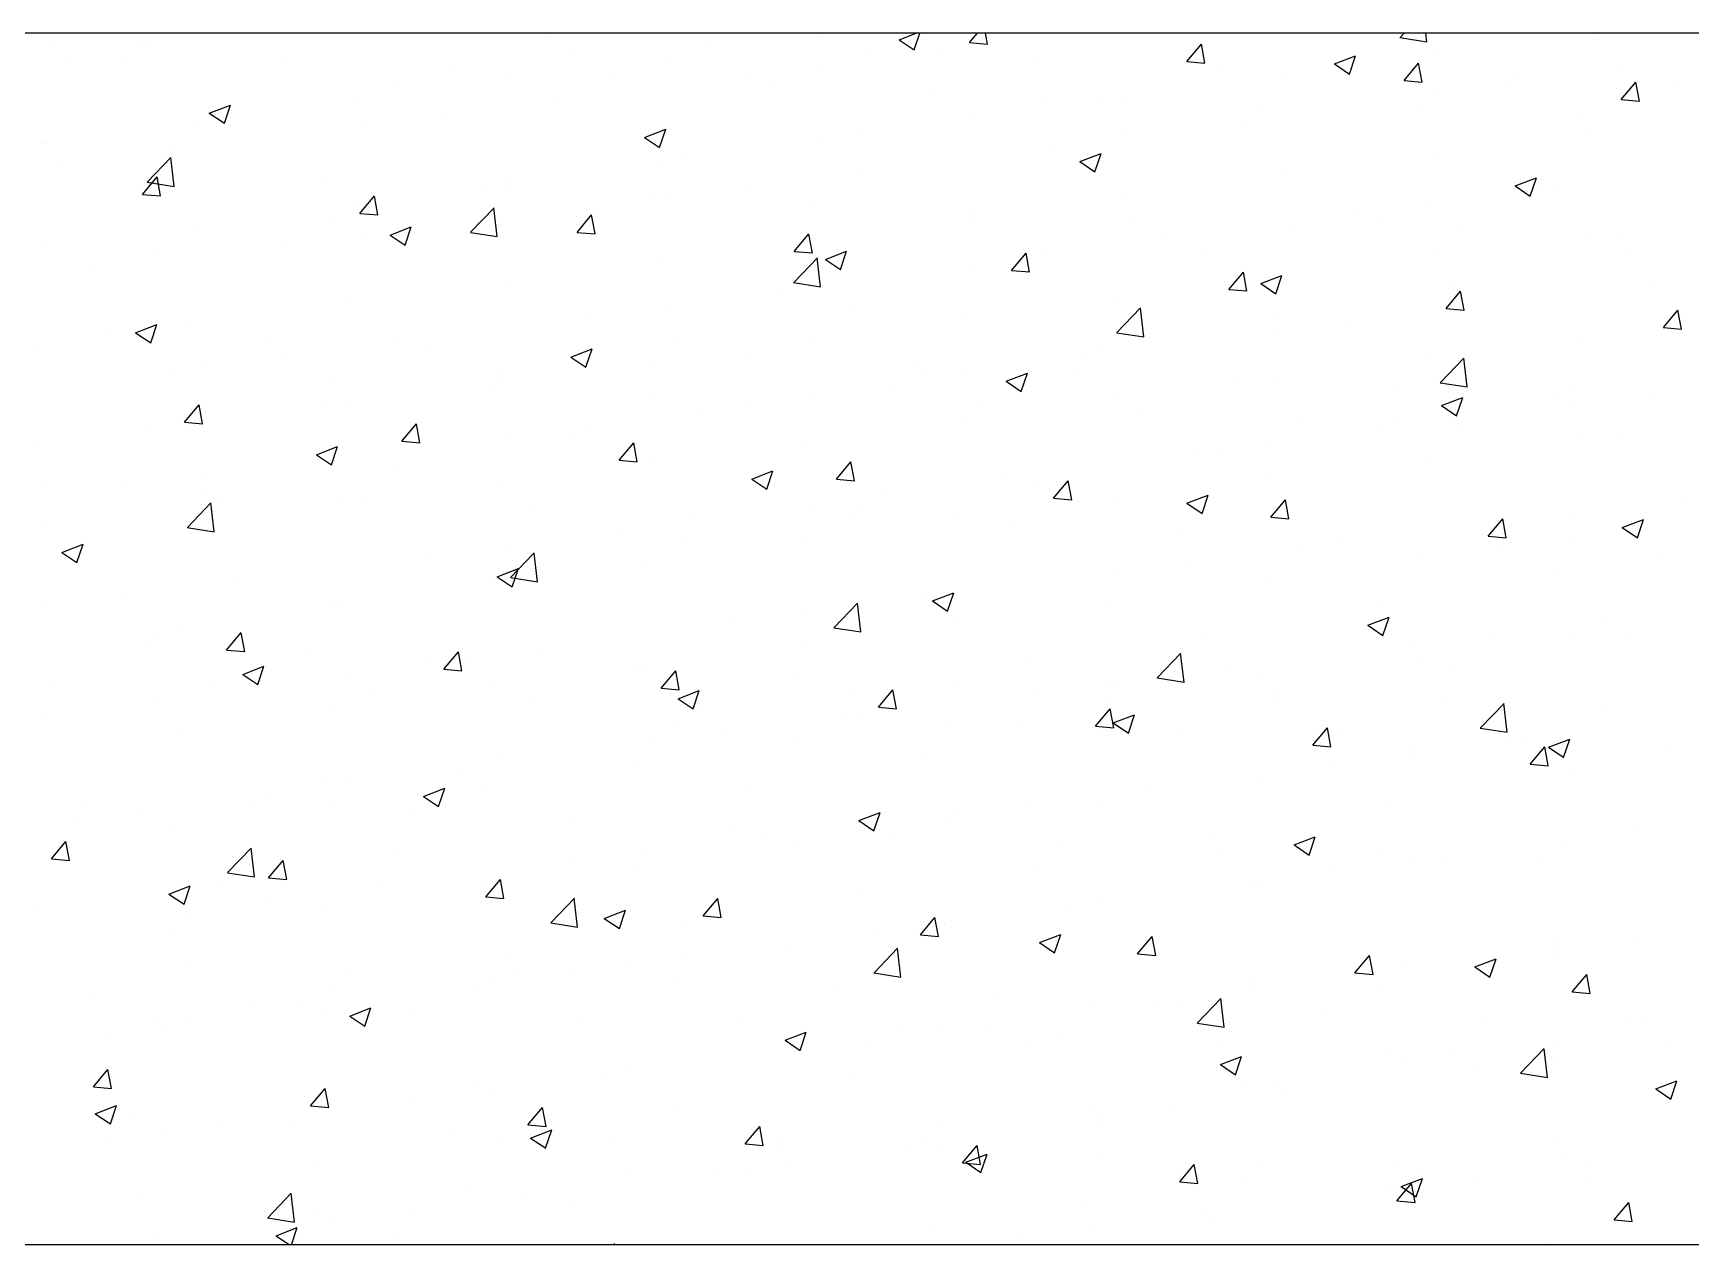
# Model space of a CAD drawing. Header units: millimetres. Extents: x 331487 to 517269, y 198509 to 399936.
# Drawn here: x 428960 to 429507, y 339696 to 340096 of the extents above; entities that cross this region are included whole.
import ezdxf

# ---------------------------------------------------------------- set-up
doc = ezdxf.new("R2010")
doc.units = ezdxf.units.MM
doc.header["$MEASUREMENT"] = 0
doc.layers.add('COLUMN', color=6, linetype='Continuous')

msp = doc.modelspace()

# ---------------------------------------------------------------- linework, layer by layer
at = {"layer": 'COLUMN'}
for p, q in [((448979.83, 340095.96), (420204.35, 340095.96)), ((448984.26, 339695.96), (420604.35, 339695.96))]:
    msp.add_line(p, q, dxfattribs=at)
at = {"layer": 'COLUMN', "color": 2, "linetype": 'Continuous'}
for p, q in [((428965.32, 340093.11), (428965.32, 340093.11)), ((428995.09, 340091.23), (428995.09, 340091.23)), ((428996.96, 340091.44), (428996.96, 340091.44)), ((429129.6, 340095.02), (429129.6, 340095.02)), ((429182.98, 340092.77), (429182.98, 340092.77)), ((429220.35, 340094.66), (429220.35, 340094.66)), ((429245.74, 340093.8), (429251.37, 340095.96)), ((429245.74, 340093.8), (429250.72, 340090.44)), ((429250.71, 340090.44), (429252.56, 340095.96)), ((429268.99, 340092.86), (429271.6, 340095.96)), ((429268.99, 340092.86), (429274.97, 340092.33)), ((429274.97, 340092.33), (429274.3, 340095.96)), ((429340.72, 340086.58), (429345.54, 340092.33)), ((429346.69, 340086.05), (429345.54, 340092.32)), ((429409.03, 340094.55), (429409.03, 340094.55)), ((429411.11, 340094.49), (429420.01, 340093.11)), ((429411.15, 340094.53), (429412.52, 340095.96)), ((429420.01, 340093.12), (429419.68, 340095.96)), ((429474.78, 340095.75), (429474.78, 340095.75)), ((428970.05, 340087.94), (428970.05, 340087.94)), ((428990.53, 340088.36), (428990.53, 340088.36)), ((429043.92, 340086.1), (429043.92, 340086.1)), ((429137.56, 340089.51), (429137.56, 340089.51)), ((429168.41, 340087.16), (429168.41, 340087.16)), ((429236.36, 340090.51), (429236.36, 340090.51)), ((429258.78, 340089.97), (429258.78, 340089.97)), ((429289.74, 340088.26), (429289.74, 340088.26)), ((429340.72, 340086.58), (429346.7, 340086.06)), ((429343.12, 340086), (429343.12, 340086)), ((429389.45, 340085.79), (429396.46, 340088.48)), ((429389.45, 340085.79), (429394.43, 340082.44)), ((429394.42, 340082.43), (429396.45, 340088.48)), ((429412.45, 340080.31), (429417.27, 340086.05)), ((429418.42, 340079.78), (429417.26, 340086.05)), ((429424.27, 340089.35), (429424.27, 340089.35)), ((429097.3, 340083.85), (429097.3, 340083.85)), ((429117.9, 340080.76), (429117.9, 340080.76)), ((429150.68, 340081.59), (429150.68, 340081.59)), ((429195.87, 340081.69), (429195.87, 340081.69)), ((429220.91, 340084.98), (429220.91, 340084.98)), ((429350.71, 340084.54), (429350.71, 340084.54)), ((429372.93, 340082.31), (429372.93, 340082.31)), ((429396.51, 340083.75), (429396.51, 340083.75)), ((429412.45, 340080.31), (429418.42, 340079.78)), ((429449.89, 340081.49), (429449.89, 340081.49)), ((429484.6, 340083.72), (429484.6, 340083.72)), ((429079.24, 340079.5), (429079.24, 340079.5)), ((429204.06, 340079.34), (429204.06, 340079.34)), ((429257.44, 340077.08), (429257.44, 340077.08)), ((429310.83, 340074.83), (429310.83, 340074.83)), ((429320.99, 340074.81), (429320.99, 340074.81)), ((429421.69, 340075.44), (429421.69, 340075.44)), ((429446.72, 340078.74), (429446.72, 340078.74)), ((429484.17, 340074.03), (429488.99, 340079.78)), ((429490.15, 340073.5), (429488.99, 340079.77)), ((429503.27, 340079.24), (429503.27, 340079.24)), ((429018.01, 340069.56), (429025.01, 340072.24)), ((429018.01, 340069.56), (429022.98, 340066.2)), ((429020.92, 340069.48), (429020.92, 340069.48)), ((429022.98, 340066.2), (429025, 340072.24)), ((429066.56, 340073.72), (429066.56, 340073.72)), ((429132.72, 340073.37), (429132.72, 340073.37)), ((429292.39, 340074.53), (429292.39, 340074.53)), ((429364.21, 340072.57), (429364.21, 340072.57)), ((429417.59, 340070.31), (429417.59, 340070.31)), ((429484.17, 340074.03), (429490.15, 340073.51)), ((429014.62, 340066.22), (429014.62, 340066.22)), ((429069.81, 340065.09), (429069.81, 340065.09)), ((429094.84, 340068.39), (429094.84, 340068.39)), ((429161.72, 340061.55), (429168.72, 340064.23)), ((429166.69, 340058.19), (429168.72, 340064.23)), ((429234.07, 340064.52), (429234.07, 340064.52)), ((429270.48, 340068.41), (429270.48, 340068.41)), ((429358.53, 340067.13), (429358.53, 340067.13)), ((429470.97, 340068.06), (429470.97, 340068.06)), ((428962.6, 340059.47), (428962.6, 340059.47)), ((428964.11, 340059.82), (428964.11, 340059.82)), ((429161.72, 340061.55), (429166.69, 340058.19)), ((429219.13, 340061.37), (429219.13, 340061.37)), ((429295.63, 340058.84), (429295.63, 340058.84)), ((429320.66, 340062.14), (429320.66, 340062.14)), ((429473.57, 340062.46), (429473.57, 340062.46)), ((428997.51, 340046.77), (429005.3, 340054.89)), ((429006.37, 340045.36), (429005.26, 340054.86)), ((429006.66, 340056.78), (429006.66, 340056.78)), ((429167.2, 340053.87), (429167.2, 340053.87)), ((429175.75, 340054.51), (429175.75, 340054.51)), ((429305.43, 340053.54), (429312.43, 340056.23)), ((429305.43, 340053.54), (429310.41, 340050.18)), ((429310.4, 340050.18), (429312.43, 340056.22)), ((429423.06, 340056.06), (429423.06, 340056.06)), ((428968.78, 340051.79), (428968.78, 340051.79)), ((428995.96, 340042.74), (429000.79, 340048.48)), ((429001.94, 340042.21), (429000.78, 340048.48)), ((429002.94, 340048.7), (429002.94, 340048.7)), ((429116.69, 340047.47), (429116.69, 340047.47)), ((429232.47, 340050.53), (429232.47, 340050.53)), ((429371.71, 340049.02), (429371.71, 340049.02)), ((429449.14, 340045.53), (429456.15, 340048.22)), ((429454.12, 340042.17), (429456.14, 340048.22)), ((428995.96, 340042.74), (429001.94, 340042.22)), ((428997.48, 340046.74), (429006.37, 340045.36)), ((429056.32, 340046.45), (429056.32, 340046.45)), ((429067.69, 340036.46), (429072.51, 340042.21)), ((429073.67, 340035.94), (429072.51, 340042.2)), ((429109.7, 340044.19), (429109.7, 340044.19)), ((429117.43, 340044.5), (429117.43, 340044.5)), ((429163.08, 340041.94), (429163.08, 340041.94)), ((429169.57, 340042.25), (429169.57, 340042.25)), ((429194.6, 340045.54), (429194.6, 340045.54)), ((429449.14, 340045.53), (429454.12, 340042.17)), ((429458.29, 340044.28), (429458.29, 340044.28)), ((429463.22, 340044.9), (429463.22, 340044.9)), ((429065.34, 340040.43), (429065.34, 340040.43)), ((429067.69, 340036.46), (429073.67, 340035.94)), ((429104.23, 340030.22), (429112.02, 340038.34)), ((429113.09, 340028.81), (429111.99, 340038.3)), ((429216.46, 340039.68), (429216.46, 340039.68)), ((429269.85, 340037.43), (429269.85, 340037.43)), ((429319.77, 340041.52), (429319.77, 340041.52)), ((429420.42, 340039.3), (429420.42, 340039.3)), ((429013.4, 340032.93), (429013.4, 340032.93)), ((429059.11, 340034.49), (429059.11, 340034.49)), ((429077.7, 340029.29), (429084.7, 340031.98)), ((429082.67, 340025.94), (429084.69, 340031.98)), ((429106.41, 340033.93), (429106.41, 340033.93)), ((429139.42, 340030.19), (429144.24, 340035.93)), ((429145.39, 340029.66), (429144.24, 340035.93)), ((429269.26, 340035.12), (429269.26, 340035.12)), ((429323.23, 340035.17), (429323.23, 340035.17)), ((429376.61, 340032.92), (429376.61, 340032.92)), ((429395.38, 340036), (429395.38, 340036)), ((429404.9, 340034.89), (429404.9, 340034.89)), ((428962.89, 340026.53), (428962.89, 340026.53)), ((429043.5, 340025.65), (429043.5, 340025.65)), ((429068.54, 340028.95), (429068.54, 340028.95)), ((429077.7, 340029.29), (429082.67, 340025.94)), ((429104.2, 340030.19), (429113.09, 340028.81)), ((429139.42, 340030.19), (429145.39, 340029.67)), ((429211.14, 340023.91), (429215.96, 340029.66)), ((429217.12, 340023.38), (429215.96, 340029.65)), ((429217.92, 340028.08), (429217.92, 340028.08)), ((429332.23, 340027.68), (429332.23, 340027.68)), ((429429.99, 340030.66), (429429.99, 340030.66)), ((429472.35, 340029.17), (429472.35, 340029.17)), ((429483.38, 340028.41), (429483.38, 340028.41)), ((429000.8, 340024.48), (429000.8, 340024.48)), ((429165.98, 340020.58), (429165.98, 340020.58)), ((429210.96, 340013.67), (429218.75, 340021.79)), ((429211.14, 340023.91), (429217.12, 340023.39)), ((429219.82, 340012.26), (429218.71, 340021.75)), ((429221.41, 340021.28), (429228.41, 340023.97)), ((429221.41, 340021.28), (429226.38, 340017.93)), ((429226.38, 340017.93), (429228.41, 340023.97)), ((429282.87, 340017.64), (429287.69, 340023.38)), ((429288.84, 340017.11), (429287.69, 340023.38)), ((429294.35, 340022.7), (429294.35, 340022.7)), ((429346.58, 340024.88), (429346.58, 340024.88)), ((429421.84, 340022.77), (429421.84, 340022.77)), ((429487.18, 340022.94), (429487.18, 340022.94)), ((428980.35, 340017.34), (428980.35, 340017.34)), ((429269.32, 340019.4), (429269.32, 340019.4)), ((429282.87, 340017.64), (429288.85, 340017.12)), ((429288.26, 340014.86), (429288.26, 340014.86)), ((429354.59, 340011.36), (429359.42, 340017.11)), ((429360.57, 340010.83), (429359.41, 340017.1)), ((429365.12, 340013.28), (429372.12, 340015.96)), ((429370.09, 340009.92), (429372.12, 340015.96)), ((429370.5, 340015.73), (429370.5, 340015.73)), ((429115.47, 340014.18), (429115.47, 340014.18)), ((429206.17, 340011.09), (429206.17, 340011.09)), ((429210.92, 340013.63), (429219.82, 340012.25)), ((429354.59, 340011.36), (429360.57, 340010.84)), ((429365.12, 340013.28), (429370.1, 340009.92)), ((429426.32, 340005.09), (429431.14, 340010.83)), ((429428.86, 340012.93), (429428.86, 340012.93)), ((429432.3, 340004.56), (429431.14, 340010.83)), ((429495.14, 340013.15), (429495.14, 340013.15)), ((429064.13, 340007.14), (429064.13, 340007.14)), ((429168.29, 340006.1), (429168.29, 340006.1)), ((429229.94, 340004.85), (429229.94, 340004.85)), ((429317.68, 339997.12), (429325.47, 340005.23)), ((429318.56, 340008.23), (429318.56, 340008.23)), ((429326.54, 339995.7), (429325.44, 340005.2)), ((429426.32, 340005.09), (429432.3, 340004.56)), ((429431.98, 340004.84), (429431.98, 340004.84)), ((429498.05, 339998.81), (429502.87, 340004.56)), ((429504.02, 339998.28), (429502.87, 340004.55)), ((428993.67, 339997.04), (429000.68, 339999.73)), ((428998.65, 339993.68), (429000.67, 339999.73)), ((429012.19, 339999.64), (429012.19, 339999.64)), ((429143.26, 340002.81), (429143.26, 340002.81)), ((429268.05, 340001.83), (429268.05, 340001.83)), ((429370.54, 340002.92), (429370.54, 340002.92)), ((429394.11, 339999.85), (429394.11, 339999.85)), ((429498.05, 339998.81), (429504.02, 339998.29)), ((428961.68, 339993.24), (428961.68, 339993.24)), ((428983.46, 339997.61), (428983.46, 339997.61)), ((428993.67, 339997.04), (428998.65, 339993.69)), ((429036.84, 339995.35), (429036.84, 339995.35)), ((429080.1, 339994.49), (429080.1, 339994.49)), ((429090.23, 339993.09), (429090.23, 339993.09)), ((429171.62, 339994.84), (429171.62, 339994.84)), ((429216.7, 339994.79), (429216.7, 339994.79)), ((429312.22, 339992.91), (429312.22, 339992.91)), ((429317.65, 339997.08), (429326.54, 339995.7)), ((429369.08, 339996.56), (429369.08, 339996.56)), ((429471.13, 339995.89), (429471.13, 339995.89)), ((429042.23, 339989.51), (429042.23, 339989.51)), ((429137.39, 339989.03), (429144.39, 339991.72)), ((429137.39, 339989.03), (429142.36, 339985.68)), ((429142.36, 339985.68), (429144.39, 339991.72)), ((429143.61, 339990.84), (429143.61, 339990.84)), ((429164.76, 339987.29), (429164.76, 339987.29)), ((429196.99, 339988.58), (429196.99, 339988.58)), ((429305.92, 339988.24), (429305.92, 339988.24)), ((429420.62, 339989.48), (429420.62, 339989.48)), ((429424.4, 339980.56), (429432.19, 339988.68)), ((429433.27, 339979.15), (429432.16, 339988.65)), ((429004.55, 339984.17), (429004.55, 339984.17)), ((429017.2, 339986.21), (429017.2, 339986.21)), ((429057.93, 339981.92), (429057.93, 339981.92)), ((429113.3, 339984.83), (429113.3, 339984.83)), ((429250.37, 339986.33), (429250.37, 339986.33)), ((429253.9, 339982.9), (429253.9, 339982.9)), ((429268.05, 339983.26), (429268.05, 339983.26)), ((429281.1, 339981.02), (429288.1, 339983.71)), ((429286.07, 339977.67), (429288.1, 339983.71)), ((429303.76, 339984.07), (429303.76, 339984.07)), ((429357.14, 339981.82), (429357.14, 339981.82)), ((429369.28, 339982.44), (429369.28, 339982.44)), ((429111.31, 339979.66), (429111.31, 339979.66)), ((429114.25, 339980.89), (429114.25, 339980.89)), ((429164.69, 339977.41), (429164.69, 339977.41)), ((429243.01, 339979.96), (429243.01, 339979.96)), ((429281.1, 339981.02), (429286.07, 339977.67)), ((429410.52, 339979.56), (429410.52, 339979.56)), ((429424.37, 339980.53), (429433.27, 339979.15)), ((429463.9, 339977.31), (429463.9, 339977.31)), ((429467.05, 339977.93), (429467.05, 339977.93)), ((429493.87, 339977.01), (429493.87, 339977.01)), ((429009.84, 339967.52), (429014.66, 339973.27)), ((429015.81, 339966.99), (429014.66, 339973.26)), ((429054.99, 339974.82), (429054.99, 339974.82)), ((429062.91, 339973.85), (429062.91, 339973.85)), ((429179.86, 339971.65), (429179.86, 339971.65)), ((429195.58, 339972.89), (429195.58, 339972.89)), ((429218.08, 339975.15), (429218.08, 339975.15)), ((429271.46, 339972.9), (429271.46, 339972.9)), ((429317.34, 339974.94), (429317.34, 339974.94)), ((429424.81, 339973.01), (429431.81, 339975.7)), ((429424.81, 339973.01), (429429.79, 339969.66)), ((429429.78, 339969.66), (429431.81, 339975.7)), ((429468.83, 339973.71), (429468.83, 339973.71)), ((429009.84, 339967.52), (429015.82, 339967)), ((429010.97, 339966.35), (429010.97, 339966.35)), ((429081.57, 339961.24), (429086.39, 339966.99)), ((429087.54, 339960.72), (429086.38, 339966.98)), ((429141.99, 339966.66), (429141.99, 339966.66)), ((429266.83, 339968.54), (429266.83, 339968.54)), ((429324.84, 339970.64), (429324.84, 339970.64)), ((429378.22, 339968.38), (429378.22, 339968.38)), ((429405.68, 339965.4), (429405.68, 339965.4)), ((429408.73, 339967.92), (429408.73, 339967.92)), ((429431.61, 339966.13), (429431.61, 339966.13)), ((428960.46, 339959.95), (428960.46, 339959.95)), ((428996.67, 339964.81), (428996.67, 339964.81)), ((429081.57, 339961.24), (429087.54, 339960.72)), ((429116.95, 339963.37), (429116.95, 339963.37)), ((429137.27, 339962.88), (429137.27, 339962.88)), ((429153.29, 339954.97), (429158.11, 339960.71)), ((429159.27, 339954.44), (429158.11, 339960.71)), ((429215.49, 339961.5), (429215.49, 339961.5)), ((429367.8, 339960.41), (429367.8, 339960.41)), ((429469.92, 339962.6), (429469.92, 339962.6)), ((429484.99, 339963.87), (429484.99, 339963.87)), ((429053.36, 339956.78), (429060.37, 339959.47)), ((429053.36, 339956.78), (429058.34, 339953.42)), ((429053.8, 339955.05), (429053.8, 339955.05)), ((429058.34, 339953.42), (429060.36, 339959.46)), ((429153.29, 339954.97), (429159.27, 339954.45)), ((429225.02, 339948.69), (429229.84, 339954.44)), ((429230.99, 339948.17), (429229.84, 339954.43)), ((429342.77, 339957.12), (429342.77, 339957.12)), ((429350.41, 339957.91), (429350.41, 339957.91)), ((429419.41, 339956.19), (429419.41, 339956.19)), ((429015.92, 339950.06), (429015.92, 339950.06)), ((429078.95, 339952.87), (429078.95, 339952.87)), ((429163.55, 339954), (429163.55, 339954)), ((429197.08, 339948.77), (429204.08, 339951.46)), ((429202.05, 339945.41), (429204.08, 339951.46)), ((429368.06, 339949.15), (429368.06, 339949.15)), ((428963.57, 339946.77), (428963.57, 339946.77)), ((428990.89, 339946.77), (428990.89, 339946.77)), ((429016.95, 339944.52), (429016.95, 339944.52)), ((429113.04, 339947.6), (429113.04, 339947.6)), ((429197.08, 339948.77), (429202.05, 339945.41)), ((429225.02, 339948.69), (429231, 339948.17)), ((429241.74, 339943.82), (429241.74, 339943.82)), ((429279.61, 339948.8), (429279.61, 339948.8)), ((429292.09, 339947.9), (429292.09, 339947.9)), ((429296.74, 339942.42), (429301.56, 339948.16)), ((429302.72, 339941.89), (429301.56, 339948.16)), ((429340.79, 339940.76), (429347.79, 339943.45)), ((429345.76, 339937.4), (429347.79, 339943.45)), ((429010.77, 339932.81), (429018.55, 339940.93)), ((429019.63, 339931.4), (429018.52, 339940.89)), ((429020.63, 339942.86), (429020.63, 339942.86)), ((429061.69, 339940.56), (429061.69, 339940.56)), ((429070.33, 339942.26), (429070.33, 339942.26)), ((429123.71, 339940.01), (429123.71, 339940.01)), ((429216.71, 339940.52), (429216.71, 339940.52)), ((429296.74, 339942.42), (429302.72, 339941.9)), ((429316.13, 339941.66), (429316.13, 339941.66)), ((429340.79, 339940.76), (429345.77, 339937.41)), ((429368.47, 339936.14), (429373.29, 339941.89)), ((429374.45, 339935.62), (429373.29, 339941.88)), ((429505.43, 339942.55), (429505.43, 339942.55)), ((428962.31, 339932.84), (428962.31, 339932.84)), ((429009.76, 339933.06), (429009.76, 339933.06)), ((429010.73, 339932.77), (429019.63, 339931.39)), ((429177.1, 339937.75), (429177.1, 339937.75)), ((429230.48, 339935.5), (429230.48, 339935.5)), ((429233.78, 339937.89), (429233.78, 339937.89)), ((429265.61, 339935.25), (429265.61, 339935.25)), ((429283.86, 339933.24), (429283.86, 339933.24)), ((429368.47, 339936.14), (429374.45, 339935.62)), ((429440.2, 339929.87), (429445.02, 339935.61)), ((429442.52, 339934.27), (429442.52, 339934.27)), ((429446.17, 339929.34), (429445.01, 339935.61)), ((429467.56, 339937.57), (429467.56, 339937.57)), ((429484.5, 339932.75), (429491.51, 339935.44)), ((429484.5, 339932.75), (429489.48, 339929.4)), ((429489.47, 339929.4), (429491.5, 339935.44)), ((428969.34, 339924.53), (428976.34, 339927.21)), ((428974.31, 339921.17), (428976.34, 339927.21)), ((429115.68, 339927.22), (429115.68, 339927.22)), ((429153.55, 339932.21), (429153.55, 339932.21)), ((429175.46, 339927.88), (429175.46, 339927.88)), ((429214.27, 339928.21), (429214.27, 339928.21)), ((429337.24, 339930.99), (429337.24, 339930.99)), ((429390.63, 339928.73), (429390.63, 339928.73)), ((429440.2, 339929.87), (429446.17, 339929.35)), ((429468.7, 339929.31), (429468.7, 339929.31)), ((428969.34, 339924.53), (428974.32, 339921.17)), ((429090.64, 339923.92), (429090.64, 339923.92)), ((429117.49, 339916.26), (429125.28, 339924.37)), ((429126.35, 339914.84), (429125.25, 339924.34)), ((429379.37, 339925.96), (429379.37, 339925.96)), ((429418.19, 339922.9), (429418.19, 339922.9)), ((429444.01, 339926.48), (429444.01, 339926.48)), ((429497.39, 339924.22), (429497.39, 339924.22)), ((429113.06, 339916.52), (429120.06, 339919.2)), ((429113.06, 339916.52), (429118.03, 339913.16)), ((429117.14, 339917.87), (429117.14, 339917.87)), ((429117.46, 339916.22), (429126.35, 339914.84)), ((429118.03, 339913.16), (429120.05, 339919.2)), ((429162.33, 339920.71), (429162.33, 339920.71)), ((429316.46, 339917.68), (429316.46, 339917.68)), ((429341.5, 339920.97), (429341.5, 339920.97)), ((429462.92, 339918.27), (429462.92, 339918.27)), ((428989.62, 339910.62), (428989.62, 339910.62)), ((429027.49, 339915.61), (429027.49, 339915.61)), ((429111.82, 339914.31), (429111.82, 339914.31)), ((429256.77, 339908.51), (429263.77, 339911.2)), ((429261.74, 339905.15), (429263.77, 339911.19)), ((429366.85, 339915.86), (429366.85, 339915.86)), ((428964.58, 339907.33), (428964.58, 339907.33)), ((429058.82, 339907.86), (429058.82, 339907.86)), ((429060.48, 339907.27), (429060.48, 339907.27)), ((429224.21, 339899.7), (429232, 339907.82)), ((429233.08, 339898.29), (429231.97, 339907.79)), ((429253.31, 339909.36), (429253.31, 339909.36)), ((429256.77, 339908.51), (429261.74, 339905.15)), ((429314.91, 339908.37), (429314.91, 339908.37)), ((429404.6, 339908.26), (429404.6, 339908.26)), ((429008.54, 339899.77), (429008.54, 339899.77)), ((429190.4, 339901.08), (429190.4, 339901.08)), ((429215.43, 339904.38), (429215.43, 339904.38)), ((429224.18, 339899.67), (429233.08, 339898.29)), ((429264.4, 339901.96), (429264.4, 339901.96)), ((429400.48, 339900.5), (429407.48, 339903.19)), ((429400.48, 339900.5), (429405.46, 339897.14)), ((429405.45, 339897.14), (429407.48, 339903.19)), ((429479.12, 339903.11), (429479.12, 339903.11)), ((429000.5, 339897.85), (429000.5, 339897.85)), ((429023.71, 339892.3), (429028.54, 339898.05)), ((429029.69, 339891.77), (429028.53, 339898.04)), ((429213.05, 339894.92), (429213.05, 339894.92)), ((429346.28, 339898.25), (429346.28, 339898.25)), ((429416.22, 339894.83), (429416.22, 339894.83)), ((429441.25, 339898.13), (429441.25, 339898.13)), ((429467.49, 339896.02), (429467.49, 339896.02)), ((429486.88, 339896.31), (429486.88, 339896.31)), ((428997.48, 339893.42), (428997.48, 339893.42)), ((429023.72, 339892.3), (429029.69, 339891.78)), ((429050.86, 339891.16), (429050.86, 339891.16)), ((429095.44, 339886.03), (429100.26, 339891.77)), ((429101.42, 339885.5), (429100.26, 339891.77)), ((429104.24, 339888.91), (429104.24, 339888.91)), ((429127.24, 339892.76), (429127.24, 339892.76)), ((429330.94, 339883.15), (429338.73, 339891.27)), ((429339.8, 339881.74), (429338.69, 339891.24)), ((429416.98, 339889.62), (429416.98, 339889.62)), ((429029.03, 339884.26), (429036.04, 339886.95)), ((429029.03, 339884.26), (429034.01, 339880.91)), ((429034, 339880.91), (429036.03, 339886.95)), ((429064.34, 339884.48), (429064.34, 339884.48)), ((429089.37, 339887.78), (429089.37, 339887.78)), ((429095.44, 339886.03), (429101.42, 339885.5)), ((429157.62, 339886.65), (429157.62, 339886.65)), ((429161.12, 339887.43), (429161.12, 339887.43)), ((429167.17, 339879.75), (429171.99, 339885.5)), ((429173.14, 339879.22), (429171.99, 339885.49)), ((429211, 339884.4), (429211, 339884.4)), ((429287.96, 339888.24), (429287.96, 339888.24)), ((429353.06, 339886.52), (429353.06, 339886.52)), ((429428.56, 339886.3), (429428.56, 339886.3)), ((428965.18, 339882.24), (428965.18, 339882.24)), ((429018.56, 339879.99), (429018.56, 339879.99)), ((429071.94, 339877.73), (429071.94, 339877.73)), ((429110.61, 339881.02), (429110.61, 339881.02)), ((429167.17, 339879.75), (429173.14, 339879.23)), ((429172.75, 339876.25), (429179.75, 339878.94)), ((429177.72, 339872.9), (429179.74, 339878.94)), ((429229.65, 339878.22), (429229.65, 339878.22)), ((429238.89, 339873.47), (429243.71, 339879.22)), ((429244.87, 339872.95), (429243.71, 339879.21)), ((429264.39, 339882.14), (429264.39, 339882.14)), ((429290.15, 339878.23), (429290.15, 339878.23)), ((429315.19, 339881.53), (429315.19, 339881.53)), ((429317.77, 339879.89), (429317.77, 339879.89)), ((429330.91, 339883.12), (429339.8, 339881.74)), ((429365.63, 339882.57), (429365.63, 339882.57)), ((429001.18, 339876.17), (429001.18, 339876.17)), ((429059.26, 339873.98), (429059.26, 339873.98)), ((429125.33, 339875.48), (429125.33, 339875.48)), ((429172.75, 339876.25), (429177.72, 339872.9)), ((429178.71, 339873.22), (429178.71, 339873.22)), ((429238.89, 339873.47), (429244.87, 339872.95)), ((429310.62, 339867.2), (429315.44, 339872.95)), ((429313.69, 339875.08), (429313.69, 339875.08)), ((429316.59, 339866.67), (429315.44, 339872.94)), ((429370.25, 339876.29), (429370.25, 339876.29)), ((429371.15, 339877.63), (429371.15, 339877.63)), ((429424.53, 339875.38), (429424.53, 339875.38)), ((429437.66, 339866.6), (429445.45, 339874.72)), ((429446.52, 339865.19), (429445.42, 339874.68)), ((429477.92, 339873.12), (429477.92, 339873.12)), ((428963.31, 339871.18), (428963.31, 339871.18)), ((429171.33, 339868.21), (429171.33, 339868.21)), ((429227, 339869.92), (429227, 339869.92)), ((429232.09, 339870.96), (429232.09, 339870.96)), ((429263.18, 339868.67), (429263.18, 339868.67)), ((429285.47, 339868.71), (429285.47, 339868.71)), ((429310.62, 339867.2), (429316.6, 339866.68)), ((429316.46, 339868.25), (429323.46, 339870.93)), ((429316.46, 339868.25), (429321.43, 339864.89)), ((429321.43, 339864.89), (429323.46, 339870.93)), ((429007.32, 339866.49), (429007.32, 339866.49)), ((429164.09, 339861.64), (429164.09, 339861.64)), ((429189.13, 339864.93), (429189.13, 339864.93)), ((429211.84, 339861.63), (429211.84, 339861.63)), ((429311.93, 339866.28), (429311.93, 339866.28)), ((429338.85, 339866.45), (429338.85, 339866.45)), ((429382.35, 339860.92), (429387.17, 339866.67)), ((429388.32, 339860.4), (429387.16, 339866.66)), ((429392.24, 339864.2), (429392.24, 339864.2)), ((429437.63, 339866.57), (429446.52, 339865.19)), ((429445.62, 339861.94), (429445.62, 339861.94)), ((429452.82, 339863.67), (429452.82, 339863.67)), ((429460.17, 339860.24), (429467.17, 339862.92)), ((429465.14, 339856.88), (429467.17, 339862.92)), ((429466.27, 339862.73), (429466.27, 339862.73)), ((429113.01, 339858.2), (429113.01, 339858.2)), ((429253.61, 339856.27), (429253.61, 339856.27)), ((429382.35, 339860.92), (429388.32, 339860.4)), ((429414.94, 339858.69), (429414.94, 339858.69)), ((429415.76, 339856.33), (429415.76, 339856.33)), ((429454.07, 339854.65), (429458.89, 339860.39)), ((429460.05, 339854.12), (429458.89, 339860.39)), ((429460.17, 339860.24), (429465.15, 339856.88)), ((429499, 339859.69), (429499, 339859.69)), ((429100.94, 339853.32), (429100.94, 339853.32)), ((429159.9, 339854.14), (429159.9, 339854.14)), ((429389.91, 339855.39), (429389.91, 339855.39)), ((429454.07, 339854.65), (429460.05, 339854.13)), ((429466.75, 339851.3), (429466.75, 339851.3)), ((429038.03, 339845.04), (429038.03, 339845.04)), ((429054.69, 339848.19), (429054.69, 339848.19)), ((429063.06, 339848.34), (429063.06, 339848.34)), ((429088.72, 339844), (429095.73, 339846.69)), ((429093.69, 339840.65), (429095.72, 339846.69)), ((429109.39, 339847.73), (429109.39, 339847.73)), ((429195.29, 339846.26), (429195.29, 339846.26)), ((429326.76, 339847.08), (429326.76, 339847.08)), ((429364.42, 339849.28), (429364.42, 339849.28)), ((428977.58, 339842.59), (428977.58, 339842.59)), ((429030.96, 339840.33), (429030.96, 339840.33)), ((429058.05, 339840.69), (429058.05, 339840.69)), ((429088.72, 339844), (429093.7, 339840.65)), ((429288.88, 339842.09), (429288.88, 339842.09)), ((429312.48, 339841.79), (429312.48, 339841.79)), ((429408.44, 339841.29), (429408.44, 339841.29)), ((428974.88, 339836.73), (428974.88, 339836.73)), ((428996.37, 339838.18), (428996.37, 339838.18)), ((429084.35, 339838.08), (429084.35, 339838.08)), ((429136.97, 339836.25), (429136.97, 339836.25)), ((429137.73, 339835.82), (429137.73, 339835.82)), ((429232.44, 339835.99), (429239.44, 339838.68)), ((429232.44, 339835.99), (429237.41, 339832.64)), ((429237.41, 339832.64), (429239.44, 339838.68)), ((429261.97, 339835.39), (429261.97, 339835.39)), ((429263.85, 339838.79), (429263.85, 339838.79)), ((428965.86, 339823.36), (428970.68, 339829.1)), ((428971.84, 339822.83), (428970.68, 339829.1)), ((429006.11, 339833.2), (429006.11, 339833.2)), ((429191.11, 339833.57), (429191.11, 339833.57)), ((429200.69, 339830.48), (429200.69, 339830.48)), ((429244.49, 339831.31), (429244.49, 339831.31)), ((429297.87, 339829.06), (429297.87, 339829.06)), ((429350.12, 339831.28), (429350.12, 339831.28)), ((429376.15, 339827.98), (429383.15, 339830.67)), ((429381.12, 339824.63), (429383.15, 339830.67)), ((429465.05, 339829.44), (429465.05, 339829.44)), ((429489.67, 339832.55), (429489.67, 339832.55)), ((428965.86, 339823.36), (428971.84, 339822.83)), ((429024.02, 339818.84), (429031.81, 339826.96)), ((429032.89, 339817.43), (429031.78, 339826.93)), ((429078.65, 339826.24), (429078.65, 339826.24)), ((429162.82, 339825.49), (429162.82, 339825.49)), ((429210.62, 339828.34), (429210.62, 339828.34)), ((429351.26, 339826.8), (429351.26, 339826.8)), ((429376.15, 339827.98), (429381.12, 339824.63)), ((429404.64, 339824.54), (429404.64, 339824.54)), ((429414.54, 339823.04), (429414.54, 339823.04)), ((429426.51, 339824.23), (429426.51, 339824.23)), ((429023.99, 339818.81), (429032.89, 339817.43)), ((429037.59, 339817.08), (429042.41, 339822.83)), ((429043.57, 339816.55), (429042.41, 339822.82)), ((429137.79, 339822.2), (429137.79, 339822.2)), ((429158.68, 339820.85), (429158.68, 339820.85)), ((429291.8, 339821.27), (429291.8, 339821.27)), ((429388.64, 339819.24), (429388.64, 339819.24)), ((429458.02, 339822.29), (429458.02, 339822.29)), ((429004.7, 339811.75), (429011.7, 339814.44)), ((429009.67, 339808.39), (429011.7, 339814.43)), ((429020.33, 339816.23), (429020.33, 339816.23)), ((429037.59, 339817.08), (429043.57, 339816.56)), ((429074.63, 339813.88), (429074.63, 339813.88)), ((429108.17, 339814.44), (429108.17, 339814.44)), ((429109.32, 339810.81), (429114.14, 339816.55)), ((429115.29, 339810.28), (429114.13, 339816.55)), ((429363.2, 339816), (429363.2, 339816)), ((429363.6, 339815.95), (429363.6, 339815.95)), ((429004.7, 339811.75), (429009.68, 339808.39)), ((429036.76, 339808.9), (429036.76, 339808.9)), ((429056.83, 339807.4), (429056.83, 339807.4)), ((429109.32, 339810.81), (429115.29, 339810.28)), ((429130.75, 339802.29), (429138.54, 339810.41)), ((429139.61, 339800.88), (429138.5, 339810.38)), ((429181.04, 339804.53), (429185.86, 339810.28)), ((429187.02, 339804), (429185.86, 339810.27)), ((429233.48, 339811.26), (429233.48, 339811.26)), ((429300.45, 339807.63), (429300.45, 339807.63)), ((429311.26, 339808.5), (429311.26, 339808.5)), ((428962.01, 339806.22), (428962.01, 339806.22)), ((429011.72, 339805.6), (429011.72, 339805.6)), ((429130.72, 339802.26), (429139.61, 339800.88)), ((429148.41, 339803.74), (429155.42, 339806.43)), ((429148.41, 339803.74), (429153.39, 339800.38)), ((429153.39, 339800.38), (429155.41, 339806.43)), ((429175.16, 339801.25), (429175.16, 339801.25)), ((429181.04, 339804.53), (429187.02, 339804.01)), ((429252.77, 339798.26), (429257.59, 339804)), ((429258.74, 339797.73), (429257.59, 339804)), ((429260.75, 339802.1), (429260.75, 339802.1)), ((429262.58, 339802.65), (429262.58, 339802.65)), ((429004.89, 339799.91), (429004.89, 339799.91)), ((429237.54, 339799.35), (429237.54, 339799.35)), ((429252.77, 339798.26), (429258.75, 339797.73)), ((429292.13, 339795.73), (429299.13, 339798.42)), ((429292.13, 339795.73), (429297.1, 339792.38)), ((429297.1, 339792.37), (429299.13, 339798.42)), ((429324.49, 339791.98), (429329.32, 339797.73)), ((429330.47, 339791.45), (429329.31, 339797.72)), ((429463.84, 339796.15), (429463.84, 339796.15)), ((429488.39, 339796.4), (429488.39, 339796.4)), ((429116.84, 339791.24), (429116.84, 339791.24)), ((429174.39, 339791.04), (429174.39, 339791.04)), ((429209.41, 339795.06), (429209.41, 339795.06)), ((429237.47, 339785.74), (429245.26, 339793.86)), ((429246.33, 339784.33), (429245.23, 339793.82)), ((429324.49, 339791.98), (429330.47, 339791.46)), ((429396.22, 339785.71), (429401.04, 339791.45)), ((429402.2, 339785.18), (429401.04, 339791.45)), ((429435.84, 339787.72), (429442.84, 339790.41)), ((429440.81, 339784.37), (429442.84, 339790.41)), ((429462.63, 339791.64), (429462.63, 339791.64)), ((429463.36, 339793.1), (429463.36, 339793.1)), ((429011.49, 339789.23), (429011.49, 339789.23)), ((429064.87, 339786.98), (429064.87, 339786.98)), ((429118.25, 339784.72), (429118.25, 339784.72)), ((429136.51, 339786.05), (429136.51, 339786.05)), ((429157.47, 339787.56), (429157.47, 339787.56)), ((429237.44, 339785.71), (429246.33, 339784.33)), ((429396.22, 339785.71), (429402.2, 339785.18)), ((429400.2, 339784.79), (429400.2, 339784.79)), ((429413.33, 339789.75), (429413.33, 339789.75)), ((429435.84, 339787.72), (429440.81, 339784.37)), ((429467.95, 339779.43), (429472.77, 339785.18)), ((429473.92, 339778.9), (429472.77, 339785.17)), ((429058.52, 339781.23), (429058.52, 339781.23)), ((429106.96, 339781.16), (429106.96, 339781.16)), ((429111.48, 339782.76), (429111.48, 339782.76)), ((429171.64, 339782.47), (429171.64, 339782.47)), ((429225.02, 339780.21), (429225.02, 339780.21)), ((429361.98, 339782.71), (429361.98, 339782.71)), ((429362.33, 339779.8), (429362.33, 339779.8)), ((429404.31, 339781.63), (429404.31, 339781.63)), ((429467.95, 339779.43), (429473.92, 339778.91)), ((428979.19, 339778.06), (428979.19, 339778.06)), ((429032.57, 339775.8), (429032.57, 339775.8)), ((429048.32, 339774.44), (429048.32, 339774.44)), ((429055.61, 339774.11), (429055.61, 339774.11)), ((429064.39, 339771.49), (429071.39, 339774.17)), ((429069.36, 339768.13), (429071.39, 339774.17)), ((429278.4, 339777.96), (429278.4, 339777.96)), ((429310.05, 339775.21), (429310.05, 339775.21)), ((429331.78, 339775.7), (429331.78, 339775.7)), ((429337.3, 339776.51), (429337.3, 339776.51)), ((429344.2, 339769.19), (429351.99, 339777.31)), ((429353.06, 339767.78), (429351.95, 339777.27)), ((429000.21, 339771.22), (429000.21, 339771.22)), ((429010.45, 339769.46), (429010.45, 339769.46)), ((429064.39, 339771.49), (429069.37, 339768.13)), ((429085.96, 339773.55), (429085.96, 339773.55)), ((429139.34, 339771.29), (429139.34, 339771.29)), ((429192.72, 339769.03), (429192.72, 339769.03)), ((429259.53, 339768.81), (429259.53, 339768.81)), ((429344.16, 339769.15), (429353.06, 339767.77)), ((429345.99, 339771.62), (429345.99, 339771.62)), ((429385.17, 339773.45), (429385.17, 339773.45)), ((429438.55, 339771.19), (429438.55, 339771.19)), ((429486.59, 339769.68), (429486.59, 339769.68)), ((429491.93, 339768.93), (429491.93, 339768.93)), ((428985.42, 339766.16), (428985.42, 339766.16)), ((429003.68, 339766.62), (429003.68, 339766.62)), ((429208.11, 339763.48), (429215.11, 339766.17)), ((429208.11, 339763.48), (429213.08, 339760.12)), ((429213.08, 339760.12), (429215.1, 339766.16)), ((429236.27, 339763.21), (429236.27, 339763.21)), ((429246.1, 339766.78), (429246.1, 339766.78)), ((429274.14, 339768.19), (429274.14, 339768.19)), ((429299.49, 339764.52), (429299.49, 339764.52)), ((429462.62, 339762.86), (429462.62, 339762.86)), ((429208.19, 339761.77), (429208.19, 339761.77)), ((429211.23, 339759.91), (429211.23, 339759.91)), ((429287.67, 339761.61), (429287.67, 339761.61)), ((429351.82, 339755.47), (429358.82, 339758.16)), ((429352.87, 339762.27), (429352.87, 339762.27)), ((429356.79, 339752.11), (429358.82, 339758.16)), ((429406.25, 339760.01), (429406.25, 339760.01)), ((429428.27, 339759.67), (429428.27, 339759.67)), ((429450.92, 339752.64), (429458.71, 339760.75)), ((429459.78, 339751.22), (429458.68, 339760.72)), ((429459.63, 339757.76), (429459.63, 339757.76)), ((429499.96, 339761.94), (429499.96, 339761.94)), ((428979.74, 339748.14), (428984.56, 339753.88)), ((428985.71, 339747.61), (428984.56, 339753.88)), ((429156.25, 339754.27), (429156.25, 339754.27)), ((429351.82, 339755.47), (429356.79, 339752.11)), ((429412.11, 339756.46), (429412.11, 339756.46)), ((429437.05, 339753.66), (429437.05, 339753.66)), ((429450.89, 339752.6), (429459.78, 339751.22)), ((429462.09, 339756.96), (429462.09, 339756.96)), ((428979.74, 339748.14), (428985.72, 339747.61)), ((429051.47, 339741.86), (429056.29, 339747.61)), ((429057.44, 339741.33), (429056.28, 339747.6)), ((429105.74, 339747.87), (429105.74, 339747.87)), ((429110.21, 339746.61), (429110.21, 339746.61)), ((429148.08, 339751.6), (429148.08, 339751.6)), ((429229.35, 339751.6), (429229.35, 339751.6)), ((429360.77, 339749.42), (429360.77, 339749.42)), ((429369.95, 339749.66), (429369.95, 339749.66)), ((429495.53, 339747.46), (429502.53, 339750.15)), ((429495.53, 339747.46), (429500.51, 339744.1)), ((429500.5, 339744.1), (429502.53, 339750.15)), ((428980.37, 339739.23), (428987.37, 339741.92)), ((428985.34, 339735.88), (428987.37, 339741.92)), ((429051.47, 339741.86), (429057.44, 339741.34)), ((429085.17, 339743.31), (429085.17, 339743.31)), ((429123.19, 339735.59), (429128.01, 339741.33)), ((429129.17, 339735.06), (429128.01, 339741.33)), ((429171.03, 339741.59), (429171.03, 339741.59)), ((429308.83, 339741.92), (429308.83, 339741.92)), ((429373.9, 339745.35), (429373.9, 339745.35)), ((428980.37, 339739.23), (428985.34, 339735.88)), ((428991.59, 339738.4), (428991.59, 339738.4)), ((429044.98, 339736.15), (429044.98, 339736.15)), ((429054.4, 339740.83), (429054.4, 339740.83)), ((429123.19, 339735.59), (429129.17, 339735.06)), ((429258.32, 339735.52), (429258.32, 339735.52)), ((429310.99, 339737.07), (429310.99, 339737.07)), ((429311.63, 339739.65), (429311.63, 339739.65)), ((429336.02, 339740.36), (429336.02, 339740.36)), ((428984.14, 339730.01), (428984.14, 339730.01)), ((429002.46, 339733.33), (429002.46, 339733.33)), ((429022.02, 339735), (429022.02, 339735)), ((429098.36, 339733.89), (429098.36, 339733.89)), ((429112.71, 339731.57), (429112.71, 339731.57)), ((429124.08, 339731.22), (429131.08, 339733.91)), ((429124.08, 339731.22), (429129.06, 339727.87)), ((429129.05, 339727.87), (429131.08, 339733.91)), ((429151.74, 339731.64), (429151.74, 339731.64)), ((429194.92, 339729.31), (429199.74, 339735.06)), ((429200.89, 339728.78), (429199.74, 339735.05)), ((429194.92, 339729.31), (429200.89, 339728.79)), ((429205.12, 339729.38), (429205.12, 339729.38)), ((429206.98, 339728.48), (429206.98, 339728.48)), ((429247.83, 339728.75), (429247.83, 339728.75)), ((429253.31, 339729.64), (429253.31, 339729.64)), ((429258.51, 339727.13), (429258.51, 339727.13)), ((429266.64, 339723.04), (429271.46, 339728.78)), ((429267.8, 339723.22), (429274.8, 339725.9)), ((429272.62, 339722.51), (429271.46, 339728.78)), ((429272.77, 339719.86), (429274.79, 339725.9)), ((429311.89, 339724.87), (429311.89, 339724.87)), ((429461.41, 339729.57), (429461.41, 339729.57)), ((429466.46, 339724.68), (429466.46, 339724.68)), ((429054.4, 339721.56), (429054.4, 339721.56)), ((429155.04, 339720.98), (429155.04, 339720.98)), ((429184.93, 339720.47), (429184.93, 339720.47)), ((429194.99, 339719.63), (429194.99, 339719.63)), ((429209.96, 339723.77), (429209.96, 339723.77)), ((429266.64, 339723.04), (429272.62, 339722.51)), ((429267.8, 339723.22), (429272.77, 339719.86)), ((429338.37, 339716.76), (429343.19, 339722.51)), ((429344.34, 339716.23), (429343.19, 339722.5)), ((429365.27, 339722.61), (429365.27, 339722.61)), ((429410.9, 339723.17), (429410.9, 339723.17)), ((429418.65, 339720.36), (429418.65, 339720.36)), ((429473.65, 339722.5), (429473.65, 339722.5)), ((429104.53, 339714.58), (429104.53, 339714.58)), ((429338.37, 339716.76), (429344.35, 339716.24)), ((429359.55, 339716.13), (429359.55, 339716.13)), ((429408.14, 339714.66), (429408.14, 339714.66)), ((429410.1, 339710.49), (429414.92, 339716.23)), ((429410.74, 339714.22), (429410.74, 339714.22)), ((429411.51, 339715.21), (429418.51, 339717.89)), ((429411.51, 339715.21), (429416.48, 339711.85)), ((429416.07, 339709.96), (429414.91, 339716.23)), ((429416.48, 339711.85), (429418.51, 339717.89)), ((429435.78, 339717.52), (429435.78, 339717.52)), ((429472.03, 339718.1), (429472.03, 339718.1)), ((428996.08, 339711.55), (428996.08, 339711.55)), ((429037.28, 339704.88), (429045.07, 339713)), ((429046.14, 339703.47), (429045.04, 339712.96)), ((429121.77, 339712.16), (429121.77, 339712.16)), ((429136.68, 339709.62), (429136.68, 339709.62)), ((429307.61, 339708.63), (429307.61, 339708.63)), ((429410.1, 339710.49), (429416.07, 339709.96)), ((429481.82, 339704.21), (429486.64, 339709.96)), ((429487.8, 339703.68), (429486.64, 339709.95)), ((429037.25, 339704.85), (429046.14, 339703.47)), ((429053.18, 339707.54), (429053.18, 339707.54)), ((429058.86, 339703.87), (429058.86, 339703.87)), ((429083.9, 339707.17), (429083.9, 339707.17)), ((429347.59, 339705.91), (429347.59, 339705.91)), ((429349.82, 339704.65), (429349.82, 339704.65)), ((429481.82, 339704.21), (429487.8, 339703.69)), ((429001.24, 339700.04), (429001.24, 339700.04)), ((429040.06, 339698.97), (429047.06, 339701.66)), ((429040.06, 339698.97), (429044.53, 339695.96)), ((429045.15, 339695.96), (429047.06, 339701.66)), ((429078.36, 339699.61), (429078.36, 339699.61)), ((429257.1, 339702.23), (429257.1, 339702.23)), ((429284.68, 339697.63), (429284.68, 339697.63)), ((429309.72, 339700.92), (429309.72, 339700.92)), ((429151.33, 339695.96), (429151.79, 339696.45)), ((429151.82, 339695.96), (429151.76, 339696.41)), ((429460.19, 339696.28), (429460.19, 339696.28))]:
    msp.add_line(p, q, dxfattribs=at)

doc.saveas('drawing.dxf')
